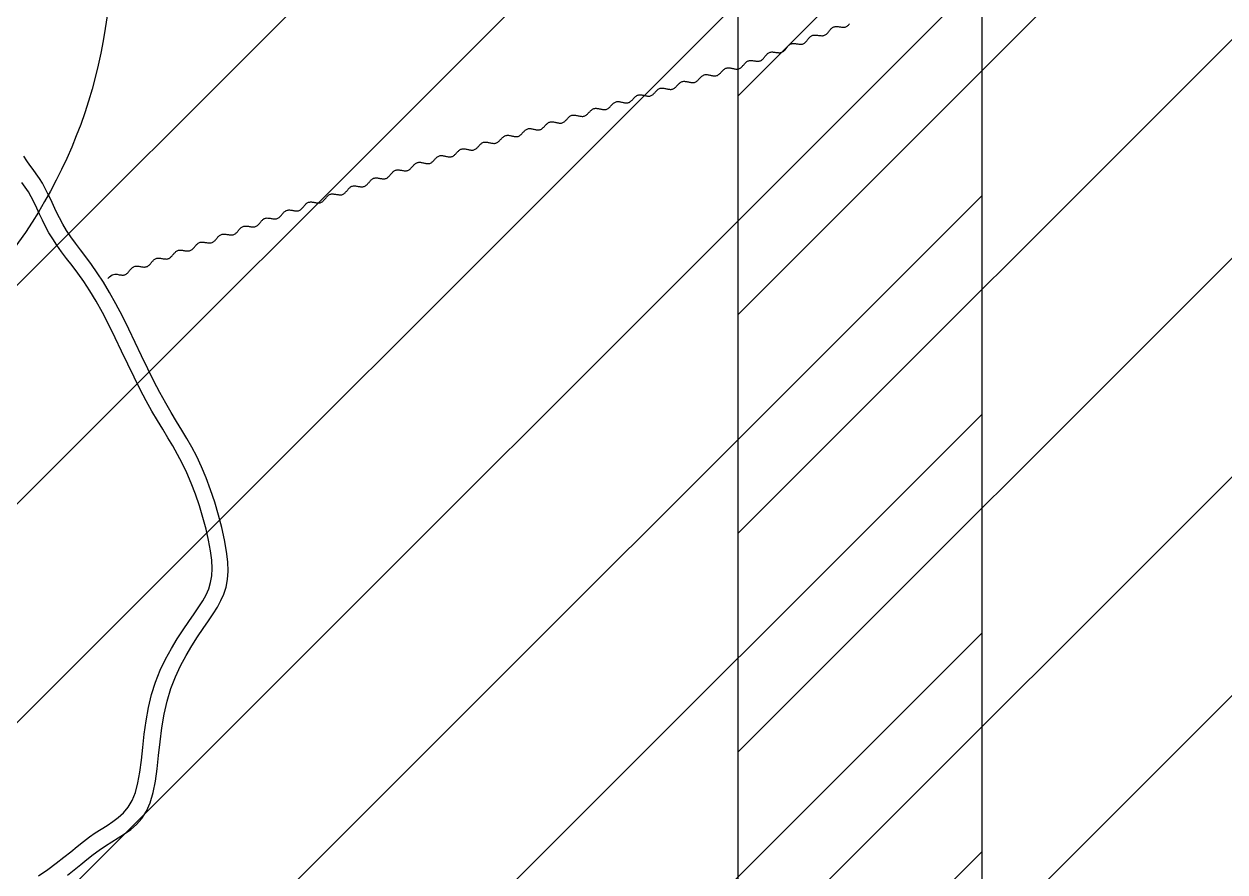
# Model space of a CAD drawing. Header units: metres. Extents: x 511708 to 512549, y 196282 to 196876.
# Drawn here: x 512470.98 to 512480.74, y 196498.23 to 196505.12 of the extents above; entities that cross this region are included whole.
import ezdxf

# ---------------------------------------------------------------- set-up
doc = ezdxf.new("R2010")
doc.units = ezdxf.units.M
doc.header["$MEASUREMENT"] = 0
doc.layers.get('0').update_dxf_attribs({"linetype": 'CONTINUOUS'})

msp = doc.modelspace()

# ---------------------------------------------------------------- hatches: boundary and pattern name
at = {"ltscale": 30}
h = msp.add_hatch(dxfattribs=at)
h.set_pattern_fill('LINE', color=2, scale=0.396, angle=45, style=0)
h.set_pattern_definition([(45, (510696.8274, 194380.4005), (-0.88904536, 0.88904536), [])])
edge = h.paths.add_edge_path(flags=16)
edge.add_arc((512467.6077, 196505.7065), 4.0759, 0, 360)
h.paths.add_polyline_path([(512456.4569, 196515.6696), (512478.7585, 196515.6696), (512478.7585, 196495.7434), (512456.4569, 196495.7434)])
h = msp.add_hatch(dxfattribs=at)
h.set_pattern_fill('LINE', color=2, scale=0.396, angle=45, style=0)
h.set_pattern_definition([(45, (510717.149, 194380.4005), (-0.88904536, 0.88904536), [])])
edge = h.paths.add_edge_path(flags=16)
edge.add_arc((512487.9294, 196505.7065), 4.0759, 0, 360)
h.paths.add_polyline_path([(512476.7785, 196515.6696), (512499.0802, 196515.6696), (512499.0802, 196495.7434), (512476.7785, 196495.7434)])

# ---------------------------------------------------------------- linework, layer by layer
at = {"color": 5, "linetype": 'Continuous', "lineweight": -3}
for points in [[(512456.4569, 196515.6696), (512478.7585, 196515.6696), (512478.7585, 196495.7434), (512456.4569, 196495.7434)], [(512476.7785, 196515.6696), (512499.0802, 196515.6696), (512499.0802, 196495.7434), (512476.7785, 196495.7434)]]:
    msp.add_lwpolyline(points, close=True, dxfattribs=at)
at = {"color": 42, "lineweight": -3, "ltscale": 30}
msp.add_lwpolyline([(512471.6575, 196503.0517), (512471.6702, 196503.0653), (512471.6821, 196503.0752), (512471.6935, 196503.0817), (512471.7041, 196503.0856), (512471.7142, 196503.0873), (512471.7238, 196503.0874), (512471.7328, 196503.0865), (512471.7414, 196503.0851), (512471.7496, 196503.0837), (512471.7574, 196503.0825), (512471.7648, 196503.0815), (512471.7718, 196503.0809), (512471.7784, 196503.0807), (512471.7847, 196503.081), (512471.7907, 196503.082), (512471.7964, 196503.0836), (512471.8018, 196503.0861), (512471.8069, 196503.0892), (512471.8118, 196503.0929), (512471.8165, 196503.0971), (512471.8211, 196503.1017), (512471.8256, 196503.1066), (512471.83, 196503.1118), (512471.8343, 196503.117), (512471.8387, 196503.1222), (512471.8431, 196503.1273), (512471.8475, 196503.1322), (512471.8521, 196503.1368), (512471.8568, 196503.141), (512471.8617, 196503.1447), (512471.8669, 196503.1479), (512471.8722, 196503.1503), (512471.8779, 196503.1519), (512471.8838, 196503.1529), (512471.89, 196503.1533), (512471.8963, 196503.1531), (512471.9028, 196503.1526), (512471.9094, 196503.1517), (512471.916, 196503.1507), (512471.9227, 196503.1496), (512471.9294, 196503.1484), (512471.9361, 196503.1474), (512471.9427, 196503.1466), (512471.9491, 196503.146), (512471.9555, 196503.1459), (512471.9616, 196503.1462), (512471.9675, 196503.1472), (512471.9732, 196503.1489), (512471.9786, 196503.1513), (512471.9837, 196503.1544), (512471.9886, 196503.1581), (512471.9934, 196503.1623), (512471.9979, 196503.1669), (512472.0024, 196503.1719), (512472.0068, 196503.177), (512472.0111, 196503.1822), (512472.0155, 196503.1874), (512472.0199, 196503.1925), (512472.0244, 196503.1974), (512472.0289, 196503.202), (512472.0336, 196503.2062), (512472.0386, 196503.21), (512472.0437, 196503.2131), (512472.0491, 196503.2155), (512472.0547, 196503.2172), (512472.0607, 196503.2181), (512472.0668, 196503.2185), (512472.0731, 196503.2183), (512472.0796, 196503.2178), (512472.0862, 196503.217), (512472.0929, 196503.2159), (512472.0996, 196503.2148), (512472.1062, 196503.2137), (512472.1129, 196503.2126), (512472.1195, 196503.2118), (512472.126, 196503.2112), (512472.1323, 196503.2111), (512472.1384, 196503.2115), (512472.1444, 196503.2124), (512472.15, 196503.2141), (512472.1554, 196503.2165), (512472.1605, 196503.2196), (512472.1654, 196503.2233), (512472.1702, 196503.2275), (512472.1747, 196503.2322), (512472.1792, 196503.2371), (512472.1836, 196503.2422), (512472.188, 196503.2474), (512472.1923, 196503.2526), (512472.1967, 196503.2577), (512472.2012, 196503.2626), (512472.2057, 196503.2672), (512472.2105, 196503.2715), (512472.2154, 196503.2752), (512472.2205, 196503.2783), (512472.2259, 196503.2807), (512472.2316, 196503.2824), (512472.2375, 196503.2833), (512472.2436, 196503.2837), (512472.25, 196503.2836), (512472.2564, 196503.283), (512472.263, 196503.2822), (512472.2697, 196503.2811), (512472.2764, 196503.28), (512472.2831, 196503.2789), (512472.2897, 196503.2778), (512472.2963, 196503.277), (512472.3028, 196503.2765), (512472.3091, 196503.2763), (512472.3153, 196503.2767), (512472.3212, 196503.2776), (512472.3269, 196503.2793), (512472.3322, 196503.2817), (512472.3374, 196503.2848), (512472.3423, 196503.2886), (512472.347, 196503.2928), (512472.3516, 196503.2974), (512472.356, 196503.3023), (512472.3604, 196503.3074), (512472.3648, 196503.3126), (512472.3691, 196503.3178), (512472.3735, 196503.3229), (512472.378, 196503.3279), (512472.3826, 196503.3325), (512472.3873, 196503.3367), (512472.3922, 196503.3404), (512472.3973, 196503.3435), (512472.4027, 196503.3459), (512472.4084, 196503.3476), (512472.4143, 196503.3485), (512472.4204, 196503.3489), (512472.4268, 196503.3488), (512472.4333, 196503.3482), (512472.4398, 196503.3474), (512472.4465, 196503.3464), (512472.4532, 196503.3452), (512472.4599, 196503.3441), (512472.4665, 196503.3431), (512472.4731, 196503.3422), (512472.4796, 196503.3417), (512472.4859, 196503.3415), (512472.4921, 196503.3419), (512472.498, 196503.3429), (512472.5037, 196503.3445), (512472.5091, 196503.3469), (512472.5142, 196503.3501), (512472.5191, 196503.3538), (512472.5238, 196503.358), (512472.5284, 196503.3626), (512472.5329, 196503.3675), (512472.5372, 196503.3726), (512472.5416, 196503.3778), (512472.546, 196503.383), (512472.5503, 196503.3882), (512472.5548, 196503.3931), (512472.5594, 196503.3977), (512472.5641, 196503.4019), (512472.569, 196503.4056), (512472.5741, 196503.4087), (512472.5795, 196503.4112), (512472.5852, 196503.4128), (512472.5911, 196503.4138), (512472.5973, 196503.4141), (512472.6036, 196503.414), (512472.6101, 196503.4134), (512472.6167, 196503.4126), (512472.6233, 196503.4116), (512472.63, 196503.4104), (512472.6367, 196503.4093), (512472.6434, 196503.4083), (512472.65, 196503.4074), (512472.6564, 196503.4069), (512472.6628, 196503.4068), (512472.6689, 196503.4071), (512472.6748, 196503.4081), (512472.6805, 196503.4097), (512472.6859, 196503.4121), (512472.691, 196503.4153), (512472.6959, 196503.419), (512472.7006, 196503.4232), (512472.7052, 196503.4278), (512472.7097, 196503.4327), (512472.7141, 196503.4378), (512472.7184, 196503.443), (512472.7228, 196503.4483), (512472.7272, 196503.4534), (512472.7316, 196503.4583), (512472.7362, 196503.4629), (512472.7409, 196503.4671), (512472.7458, 196503.4708), (512472.751, 196503.4739), (512472.7564, 196503.4764), (512472.762, 196503.478), (512472.7679, 196503.479), (512472.7741, 196503.4793), (512472.7804, 196503.4792), (512472.7869, 196503.4787), (512472.7935, 196503.4778), (512472.8001, 196503.4768), (512472.8068, 196503.4757), (512472.8135, 196503.4745), (512472.8202, 196503.4735), (512472.8268, 196503.4726), (512472.8333, 196503.4721), (512472.8396, 196503.472), (512472.8457, 196503.4723), (512472.8517, 196503.4733), (512472.8573, 196503.4749), (512472.8627, 196503.4774), (512472.8678, 196503.4805), (512472.8727, 196503.4842), (512472.8775, 196503.4884), (512472.882, 196503.493), (512472.8865, 196503.4979), (512472.8909, 196503.5031), (512472.8952, 196503.5083), (512472.8996, 196503.5135), (512472.904, 196503.5186), (512472.9085, 196503.5235), (512472.913, 196503.5281), (512472.9178, 196503.5323), (512472.9227, 196503.536), (512472.9278, 196503.5392), (512472.9332, 196503.5416), (512472.9388, 196503.5432), (512472.9448, 196503.5442), (512472.9509, 196503.5446), (512472.9572, 196503.5444), (512472.9637, 196503.5439), (512472.9703, 196503.543), (512472.977, 196503.542), (512472.9837, 196503.5409), (512472.9904, 196503.5397), (512472.997, 196503.5387), (512473.0036, 196503.5379), (512473.0101, 196503.5373), (512473.0164, 196503.5372), (512473.0225, 196503.5375), (512473.0285, 196503.5385), (512473.0341, 196503.5402), (512473.0395, 196503.5426), (512473.0447, 196503.5457), (512473.0496, 196503.5494), (512473.0543, 196503.5536), (512473.0589, 196503.5582), (512473.0633, 196503.5632), (512473.0677, 196503.5683), (512473.0721, 196503.5735), (512473.0764, 196503.5787), (512473.0808, 196503.5838), (512473.0853, 196503.5887), (512473.0899, 196503.5933), (512473.0946, 196503.5975), (512473.0995, 196503.6013), (512473.1046, 196503.6044), (512473.11, 196503.6068), (512473.1157, 196503.6085), (512473.1216, 196503.6094), (512473.1277, 196503.6098), (512473.1341, 196503.6096), (512473.1405, 196503.6091), (512473.1471, 196503.6083), (512473.1538, 196503.6072), (512473.1605, 196503.6061), (512473.1672, 196503.605), (512473.1738, 196503.6039), (512473.1804, 196503.6031), (512473.1869, 196503.6025), (512473.1932, 196503.6024), (512473.1994, 196503.6028), (512473.2053, 196503.6037), (512473.211, 196503.6054), (512473.2163, 196503.6078), (512473.2215, 196503.6109), (512473.2264, 196503.6146), (512473.2311, 196503.6188), (512473.2357, 196503.6235), (512473.2401, 196503.6284), (512473.2445, 196503.6335), (512473.2489, 196503.6387), (512473.2532, 196503.6439), (512473.2576, 196503.649), (512473.2621, 196503.6539), (512473.2667, 196503.6585), (512473.2714, 196503.6628), (512473.2763, 196503.6665), (512473.2814, 196503.6696), (512473.2868, 196503.672), (512473.2925, 196503.6737), (512473.2984, 196503.6746), (512473.3046, 196503.675), (512473.3109, 196503.6748), (512473.3174, 196503.6743), (512473.3239, 196503.6735), (512473.3306, 196503.6724), (512473.3373, 196503.6713), (512473.344, 196503.6702), (512473.3507, 196503.6691), (512473.3572, 196503.6683), (512473.3637, 196503.6678), (512473.37, 196503.6676), (512473.3762, 196503.668), (512473.3821, 196503.6689), (512473.3878, 196503.6706), (512473.3932, 196503.673), (512473.3983, 196503.6761), (512473.4032, 196503.6798), (512473.4079, 196503.6841), (512473.4125, 196503.6887), (512473.417, 196503.6936), (512473.4214, 196503.6987), (512473.4257, 196503.7039), (512473.4301, 196503.7091), (512473.4345, 196503.7142), (512473.4389, 196503.7191), (512473.4435, 196503.7238), (512473.4482, 196503.728), (512473.4531, 196503.7317), (512473.4583, 196503.7348), (512473.4636, 196503.7372), (512473.4693, 196503.7389), (512473.4752, 196503.7398), (512473.4814, 196503.7402), (512473.4877, 196503.7401), (512473.4942, 196503.7395), (512473.5008, 196503.7387), (512473.5074, 196503.7377), (512473.5141, 196503.7365), (512473.5208, 196503.7354), (512473.5275, 196503.7343), (512473.5341, 196503.7335), (512473.5405, 196503.733), (512473.5469, 196503.7328), (512473.553, 196503.7332), (512473.5589, 196503.7342), (512473.5646, 196503.7358), (512473.57, 196503.7382), (512473.5751, 196503.7413), (512473.58, 196503.7451), (512473.5847, 196503.7493), (512473.5893, 196503.7539), (512473.5938, 196503.7588), (512473.5982, 196503.7639), (512473.6025, 196503.7691), (512473.6069, 196503.7743), (512473.6113, 196503.7795), (512473.6157, 196503.7844), (512473.6203, 196503.789), (512473.625, 196503.7932), (512473.6299, 196503.7969), (512473.6351, 196503.8), (512473.6405, 196503.8024), (512473.6461, 196503.8041), (512473.6521, 196503.8051), (512473.6582, 196503.8054), (512473.6645, 196503.8053), (512473.671, 196503.8047), (512473.6776, 196503.8039), (512473.6842, 196503.8029), (512473.6909, 196503.8017), (512473.6976, 196503.8006), (512473.7043, 196503.7996), (512473.7109, 196503.7987), (512473.7174, 196503.7982), (512473.7237, 196503.7981), (512473.7298, 196503.7984), (512473.7358, 196503.7994), (512473.7414, 196503.801), (512473.7468, 196503.8034), (512473.7519, 196503.8066), (512473.7568, 196503.8103), (512473.7616, 196503.8145), (512473.7661, 196503.8191), (512473.7706, 196503.824), (512473.775, 196503.8291), (512473.7794, 196503.8343), (512473.7837, 196503.8396), (512473.7881, 196503.8447), (512473.7926, 196503.8496), (512473.7971, 196503.8542), (512473.8019, 196503.8584), (512473.8068, 196503.8621), (512473.8119, 196503.8652), (512473.8173, 196503.8677), (512473.8229, 196503.8693), (512473.8289, 196503.8703), (512473.835, 196503.8706), (512473.8413, 196503.8705), (512473.8478, 196503.87), (512473.8544, 196503.8691), (512473.8611, 196503.8681), (512473.8678, 196503.867), (512473.8745, 196503.8658), (512473.8811, 196503.8648), (512473.8877, 196503.8639), (512473.8942, 196503.8634), (512473.9005, 196503.8633), (512473.9067, 196503.8636), (512473.9126, 196503.8646), (512473.9182, 196503.8662), (512473.9236, 196503.8687), (512473.9288, 196503.8718), (512473.9337, 196503.8755), (512473.9384, 196503.8797), (512473.943, 196503.8843), (512473.9474, 196503.8892), (512473.9518, 196503.8943), (512473.9562, 196503.8996), (512473.9605, 196503.9048), (512473.9649, 196503.9099), (512473.9694, 196503.9148), (512473.974, 196503.9194), (512473.9787, 196503.9236), (512473.9836, 196503.9273), (512473.9887, 196503.9305), (512473.9941, 196503.9329), (512473.9998, 196503.9345), (512474.0057, 196503.9355), (512474.0118, 196503.9359), (512474.0182, 196503.9357), (512474.0246, 196503.9352), (512474.0312, 196503.9343), (512474.0379, 196503.9333), (512474.0446, 196503.9322), (512474.0513, 196503.931), (512474.0579, 196503.93), (512474.0645, 196503.9292), (512474.071, 196503.9286), (512474.0773, 196503.9285), (512474.0835, 196503.9288), (512474.0894, 196503.9298), (512474.0951, 196503.9315), (512474.1005, 196503.9339), (512474.1056, 196503.937), (512474.1105, 196503.9407), (512474.1153, 196503.9449), (512474.1199, 196503.9495), (512474.1244, 196503.9543), (512474.1289, 196503.9593), (512474.1334, 196503.9644), (512474.1379, 196503.9695), (512474.1424, 196503.9744), (512474.1471, 196503.9791), (512474.1518, 196503.9835), (512474.1567, 196503.9874), (512474.1618, 196503.9908), (512474.1671, 196503.9937), (512474.1726, 196503.9958), (512474.1783, 196503.9971), (512474.1842, 196503.9977), (512474.1904, 196503.9977), (512474.1966, 196503.9972), (512474.203, 196503.9963), (512474.2095, 196503.9951), (512474.2161, 196503.9937), (512474.2227, 196503.9922), (512474.2293, 196503.9907), (512474.2358, 196503.9893), (512474.2423, 196503.9881), (512474.2487, 196503.9872), (512474.255, 196503.9867), (512474.2611, 196503.9867), (512474.2671, 196503.9873), (512474.2728, 196503.9887), (512474.2783, 196503.9908), (512474.2836, 196503.9936), (512474.2887, 196503.997), (512474.2936, 196504.0009), (512474.2984, 196504.0052), (512474.3031, 196504.0099), (512474.3078, 196504.0147), (512474.3124, 196504.0196), (512474.317, 196504.0246), (512474.3216, 196504.0294), (512474.3264, 196504.034), (512474.3312, 196504.0384), (512474.3361, 196504.0423), (512474.3412, 196504.0457), (512474.3465, 196504.0485), (512474.3519, 196504.0506), (512474.3577, 196504.0519), (512474.3636, 196504.0526), (512474.3697, 196504.0526), (512474.376, 196504.0521), (512474.3824, 196504.0512), (512474.3889, 196504.05), (512474.3955, 196504.0486), (512474.4021, 196504.0471), (512474.4087, 196504.0456), (512474.4152, 196504.0442), (512474.4217, 196504.043), (512474.4281, 196504.0421), (512474.4344, 196504.0416), (512474.4405, 196504.0416), (512474.4465, 196504.0422), (512474.4522, 196504.0435), (512474.4577, 196504.0456), (512474.4629, 196504.0484), (512474.468, 196504.0519), (512474.473, 196504.0558), (512474.4778, 196504.0601), (512474.4825, 196504.0647), (512474.4871, 196504.0696), (512474.4918, 196504.0745), (512474.4964, 196504.0794), (512474.501, 196504.0843), (512474.5057, 196504.0889), (512474.5105, 196504.0932), (512474.5155, 196504.0972), (512474.5206, 196504.1006), (512474.5258, 196504.1034), (512474.5313, 196504.1055), (512474.537, 196504.1068), (512474.543, 196504.1074), (512474.5491, 196504.1074), (512474.5554, 196504.107), (512474.5618, 196504.1061), (512474.5683, 196504.1049), (512474.5749, 196504.1034), (512474.5814, 196504.1019), (512474.588, 196504.1004), (512474.5946, 196504.099), (512474.6011, 196504.0978), (512474.6075, 196504.0969), (512474.6138, 196504.0964), (512474.6199, 196504.0965), (512474.6258, 196504.0971), (512474.6316, 196504.0984), (512474.6371, 196504.1005), (512474.6423, 196504.1033), (512474.6474, 196504.1067), (512474.6523, 196504.1107), (512474.6571, 196504.115), (512474.6619, 196504.1196), (512474.6665, 196504.1244), (512474.6711, 196504.1294), (512474.6758, 196504.1343), (512474.6804, 196504.1391), (512474.6851, 196504.1438), (512474.6899, 196504.1481), (512474.6949, 196504.152), (512474.6999, 196504.1554), (512474.7052, 196504.1583), (512474.7107, 196504.1604), (512474.7164, 196504.1617), (512474.7224, 196504.1623), (512474.7285, 196504.1623), (512474.7348, 196504.1618), (512474.7412, 196504.1609), (512474.7477, 196504.1597), (512474.7542, 196504.1583), (512474.7608, 196504.1568), (512474.7674, 196504.1553), (512474.774, 196504.1539), (512474.7805, 196504.1527), (512474.7869, 196504.1518), (512474.7932, 196504.1513), (512474.7993, 196504.1513), (512474.8052, 196504.1519), (512474.811, 196504.1533), (512474.8164, 196504.1554), (512474.8217, 196504.1582), (512474.8268, 196504.1616), (512474.8317, 196504.1655), (512474.8365, 196504.1698), (512474.8412, 196504.1745), (512474.8459, 196504.1793), (512474.8505, 196504.1842), (512474.8551, 196504.1892), (512474.8598, 196504.194), (512474.8645, 196504.1986), (512474.8693, 196504.203), (512474.8742, 196504.2069), (512474.8793, 196504.2103), (512474.8846, 196504.2131), (512474.8901, 196504.2152), (512474.8958, 196504.2165), (512474.9017, 196504.2172), (512474.9079, 196504.2172), (512474.9142, 196504.2167), (512474.9206, 196504.2158), (512474.9271, 196504.2146), (512474.9336, 196504.2132), (512474.9402, 196504.2117), (512474.9468, 196504.2102), (512474.9534, 196504.2088), (512474.9599, 196504.2076), (512474.9663, 196504.2067), (512474.9725, 196504.2062), (512474.9787, 196504.2062), (512474.9846, 196504.2068), (512474.9903, 196504.2081), (512474.9958, 196504.2102), (512475.0011, 196504.213), (512475.0062, 196504.2165), (512475.0111, 196504.2204), (512475.0159, 196504.2247), (512475.0206, 196504.2293), (512475.0253, 196504.2342), (512475.0299, 196504.2391), (512475.0345, 196504.244), (512475.0392, 196504.2489), (512475.0439, 196504.2535), (512475.0487, 196504.2578), (512475.0536, 196504.2618), (512475.0587, 196504.2652), (512475.064, 196504.268), (512475.0695, 196504.2701), (512475.0752, 196504.2714), (512475.0811, 196504.272), (512475.0873, 196504.272), (512475.0935, 196504.2715), (512475.0999, 196504.2707), (512475.1064, 196504.2695), (512475.113, 196504.268), (512475.1196, 196504.2665), (512475.1262, 196504.265), (512475.1327, 196504.2636), (512475.1392, 196504.2624), (512475.1456, 196504.2615), (512475.1519, 196504.261), (512475.158, 196504.2611), (512475.164, 196504.2617), (512475.1697, 196504.263), (512475.1752, 196504.2651), (512475.1805, 196504.2679), (512475.1856, 196504.2713), (512475.1905, 196504.2752), (512475.1953, 196504.2796), (512475.2, 196504.2842), (512475.2047, 196504.289), (512475.2093, 196504.294), (512475.2139, 196504.2989), (512475.2185, 196504.3037), (512475.2233, 196504.3084), (512475.2281, 196504.3127), (512475.233, 196504.3166), (512475.2381, 196504.32), (512475.2434, 196504.3228), (512475.2488, 196504.325), (512475.2546, 196504.3263), (512475.2605, 196504.3269), (512475.2666, 196504.3269), (512475.2729, 196504.3264), (512475.2793, 196504.3255), (512475.2858, 196504.3243), (512475.2924, 196504.3229), (512475.299, 196504.3214), (512475.3056, 196504.3199), (512475.3121, 196504.3185), (512475.3186, 196504.3173), (512475.325, 196504.3164), (512475.3313, 196504.3159), (512475.3374, 196504.3159), (512475.3434, 196504.3165), (512475.3491, 196504.3179), (512475.3546, 196504.32), (512475.3598, 196504.3228), (512475.3649, 196504.3262), (512475.3699, 196504.3301), (512475.3747, 196504.3344), (512475.3794, 196504.3391), (512475.384, 196504.3439), (512475.3887, 196504.3488), (512475.3933, 196504.3538), (512475.3979, 196504.3586), (512475.4026, 196504.3632), (512475.4074, 196504.3676), (512475.4124, 196504.3715), (512475.4175, 196504.3749), (512475.4227, 196504.3777), (512475.4282, 196504.3798), (512475.4339, 196504.3811), (512475.4399, 196504.3818), (512475.446, 196504.3818), (512475.4523, 196504.3813), (512475.4587, 196504.3804), (512475.4652, 196504.3792), (512475.4718, 196504.3778), (512475.4783, 196504.3763), (512475.4849, 196504.3748), (512475.4915, 196504.3734), (512475.498, 196504.3722), (512475.5044, 196504.3713), (512475.5107, 196504.3708), (512475.5168, 196504.3708), (512475.5227, 196504.3714), (512475.5285, 196504.3727), (512475.534, 196504.3748), (512475.5392, 196504.3776), (512475.5443, 196504.3811), (512475.5492, 196504.385), (512475.554, 196504.3893), (512475.5588, 196504.3939), (512475.5634, 196504.3988), (512475.568, 196504.4037), (512475.5727, 196504.4086), (512475.5773, 196504.4135), (512475.582, 196504.4181), (512475.5868, 196504.4224), (512475.5918, 196504.4264), (512475.5968, 196504.4298), (512475.6021, 196504.4326), (512475.6076, 196504.4347), (512475.6133, 196504.436), (512475.6193, 196504.4366), (512475.6254, 196504.4366), (512475.6317, 196504.4361), (512475.6381, 196504.4353), (512475.6446, 196504.434), (512475.6511, 196504.4326), (512475.6577, 196504.4311), (512475.6643, 196504.4296), (512475.6709, 196504.4282), (512475.6774, 196504.427), (512475.6838, 196504.4261), (512475.6901, 196504.4256), (512475.6962, 196504.4256), (512475.7021, 196504.4263), (512475.7079, 196504.4276), (512475.7133, 196504.4297), (512475.7186, 196504.4325), (512475.7237, 196504.4359), (512475.7286, 196504.4398), (512475.7334, 196504.4442), (512475.7381, 196504.4488), (512475.7428, 196504.4536), (512475.7474, 196504.4586), (512475.752, 196504.4635), (512475.7567, 196504.4683), (512475.7614, 196504.473), (512475.7662, 196504.4773), (512475.7711, 196504.4812), (512475.7762, 196504.4846), (512475.7815, 196504.4874), (512475.787, 196504.4896), (512475.7927, 196504.4909), (512475.7986, 196504.4915), (512475.8048, 196504.4915), (512475.8111, 196504.491), (512475.8175, 196504.4901), (512475.824, 196504.4889), (512475.8305, 196504.4875), (512475.8371, 196504.486), (512475.8437, 196504.4845), (512475.8503, 196504.4831), (512475.8568, 196504.4819), (512475.8632, 196504.481), (512475.8694, 196504.4805), (512475.8756, 196504.4805), (512475.8815, 196504.4811), (512475.8872, 196504.4825), (512475.8927, 196504.4846), (512475.898, 196504.4874), (512475.9031, 196504.4908), (512475.908, 196504.4947), (512475.9128, 196504.499), (512475.9175, 196504.5037), (512475.9222, 196504.5085), (512475.9268, 196504.5134), (512475.9314, 196504.5184), (512475.9361, 196504.5232), (512475.9408, 196504.5278), (512475.9456, 196504.5322), (512475.9505, 196504.5361), (512475.9556, 196504.5395), (512475.9609, 196504.5423), (512475.9664, 196504.5444), (512475.9721, 196504.5457), (512475.978, 196504.5464), (512475.9842, 196504.5464), (512475.9904, 196504.5459), (512475.9968, 196504.545), (512476.0033, 196504.5438), (512476.0099, 196504.5424), (512476.0165, 196504.5409), (512476.0231, 196504.5394), (512476.0296, 196504.538), (512476.0361, 196504.5368), (512476.0425, 196504.5359), (512476.0488, 196504.5354), (512476.0549, 196504.5354), (512476.0609, 196504.536), (512476.0666, 196504.5373), (512476.0721, 196504.5394), (512476.0774, 196504.5422), (512476.0825, 196504.5457), (512476.0874, 196504.5496), (512476.0922, 196504.5539), (512476.0969, 196504.5585), (512476.1016, 196504.5634), (512476.1062, 196504.5683), (512476.1108, 196504.5732), (512476.1154, 196504.5781), (512476.1202, 196504.5827), (512476.125, 196504.587), (512476.1299, 196504.591), (512476.135, 196504.5944), (512476.1403, 196504.5972), (512476.1457, 196504.5993), (512476.1515, 196504.6006), (512476.1574, 196504.6012), (512476.1635, 196504.6012), (512476.1698, 196504.6007), (512476.1762, 196504.5998), (512476.1827, 196504.5986), (512476.1893, 196504.5972), (512476.1959, 196504.5957), (512476.2025, 196504.5942), (512476.209, 196504.5928), (512476.2155, 196504.5916), (512476.2219, 196504.5907), (512476.2282, 196504.5902), (512476.2343, 196504.5902), (512476.2403, 196504.5909), (512476.246, 196504.5922), (512476.2515, 196504.5943), (512476.2567, 196504.5971), (512476.2618, 196504.6005), (512476.2668, 196504.6044), (512476.2716, 196504.6088), (512476.2763, 196504.6134), (512476.2809, 196504.6182), (512476.2856, 196504.6232), (512476.2902, 196504.6281), (512476.2948, 196504.6329), (512476.2995, 196504.6376), (512476.3043, 196504.6419), (512476.3093, 196504.6458), (512476.3144, 196504.6492), (512476.3196, 196504.652), (512476.3251, 196504.6541), (512476.3308, 196504.6555), (512476.3368, 196504.6561), (512476.3429, 196504.6561), (512476.3492, 196504.6556), (512476.3556, 196504.6547), (512476.3621, 196504.6535), (512476.3687, 196504.6521), (512476.3752, 196504.6506), (512476.3818, 196504.6491), (512476.3884, 196504.6477), (512476.3949, 196504.6465), (512476.4013, 196504.6456), (512476.4076, 196504.6451), (512476.4137, 196504.6451), (512476.4196, 196504.6457), (512476.4254, 196504.6471), (512476.4309, 196504.6492), (512476.4361, 196504.652), (512476.4412, 196504.6554), (512476.4461, 196504.6593), (512476.4509, 196504.6636), (512476.4557, 196504.6683), (512476.4603, 196504.6731), (512476.4649, 196504.678), (512476.4696, 196504.683), (512476.4742, 196504.6878), (512476.4789, 196504.6924), (512476.4837, 196504.6968), (512476.4887, 196504.7007), (512476.4937, 196504.7041), (512476.499, 196504.7069), (512476.5045, 196504.709), (512476.5102, 196504.7103), (512476.5162, 196504.711), (512476.5223, 196504.711), (512476.5286, 196504.7105), (512476.535, 196504.7096), (512476.5415, 196504.7084), (512476.548, 196504.707), (512476.5546, 196504.7055), (512476.5612, 196504.704), (512476.5678, 196504.7026), (512476.5743, 196504.7014), (512476.5807, 196504.7005), (512476.587, 196504.7), (512476.5931, 196504.7), (512476.599, 196504.7006), (512476.6048, 196504.7019), (512476.6102, 196504.704), (512476.6155, 196504.7068), (512476.6206, 196504.7103), (512476.6255, 196504.7142), (512476.6303, 196504.7185), (512476.635, 196504.7231), (512476.6397, 196504.728), (512476.6443, 196504.7329), (512476.6489, 196504.7378), (512476.6536, 196504.7427), (512476.6583, 196504.7473), (512476.6631, 196504.7516), (512476.668, 196504.7556), (512476.6731, 196504.759), (512476.6784, 196504.7618), (512476.6839, 196504.7639), (512476.6896, 196504.7652), (512476.6955, 196504.7658), (512476.7017, 196504.7658), (512476.708, 196504.7653), (512476.7144, 196504.7644), (512476.7209, 196504.7632), (512476.7274, 196504.7618), (512476.734, 196504.7603), (512476.7406, 196504.7588), (512476.7472, 196504.7574), (512476.7537, 196504.7562), (512476.7601, 196504.7553), (512476.7663, 196504.7548), (512476.7725, 196504.7548), (512476.7784, 196504.7555), (512476.7841, 196504.7568), (512476.7896, 196504.7589), (512476.7949, 196504.7617), (512476.7999, 196504.7651), (512476.8048, 196504.7691), (512476.8096, 196504.7735), (512476.8142, 196504.7782), (512476.8187, 196504.7831), (512476.8231, 196504.7882), (512476.8275, 196504.7934), (512476.8319, 196504.7984), (512476.8363, 196504.8033), (512476.8408, 196504.808), (512476.8454, 196504.8122), (512476.8502, 196504.816), (512476.8552, 196504.8192), (512476.8605, 196504.8218), (512476.8661, 196504.8235), (512476.8719, 196504.8246), (512476.878, 196504.8251), (512476.8843, 196504.8252), (512476.8907, 196504.8248), (512476.8973, 196504.8241), (512476.9039, 196504.8233), (512476.9106, 196504.8223), (512476.9173, 196504.8213), (512476.9239, 196504.8205), (512476.9304, 196504.8198), (512476.9369, 196504.8194), (512476.9432, 196504.8194), (512476.9492, 196504.82), (512476.9551, 196504.8211), (512476.9607, 196504.8228), (512476.966, 196504.8254), (512476.971, 196504.8286), (512476.9757, 196504.8324), (512476.9803, 196504.8367), (512476.9847, 196504.8414), (512476.989, 196504.8464), (512476.9933, 196504.8515), (512476.9975, 196504.8568), (512477.0017, 196504.8621), (512477.0059, 196504.8673), (512477.0102, 196504.8723), (512477.0146, 196504.8769), (512477.0192, 196504.8812), (512477.024, 196504.8851), (512477.029, 196504.8883), (512477.0343, 196504.8908), (512477.0398, 196504.8926), (512477.0457, 196504.8937), (512477.0518, 196504.8942), (512477.0581, 196504.8942), (512477.0645, 196504.8938), (512477.0711, 196504.8932), (512477.0777, 196504.8923), (512477.0844, 196504.8913), (512477.091, 196504.8904), (512477.0977, 196504.8895), (512477.1042, 196504.8889), (512477.1106, 196504.8885), (512477.1169, 196504.8885), (512477.123, 196504.889), (512477.1289, 196504.8901), (512477.1344, 196504.8919), (512477.1397, 196504.8944), (512477.1447, 196504.8976), (512477.1495, 196504.9014), (512477.1541, 196504.9057), (512477.1585, 196504.9104), (512477.1628, 196504.9154), (512477.1671, 196504.9206), (512477.1712, 196504.9259), (512477.1754, 196504.9311), (512477.1797, 196504.9363), (512477.184, 196504.9413), (512477.1884, 196504.946), (512477.193, 196504.9503), (512477.1978, 196504.9541), (512477.2028, 196504.9573), (512477.208, 196504.9599), (512477.2136, 196504.9616), (512477.2195, 196504.9627), (512477.2256, 196504.9632), (512477.2318, 196504.9633), (512477.2383, 196504.9629), (512477.2448, 196504.9622), (512477.2515, 196504.9614), (512477.2581, 196504.9604), (512477.2648, 196504.9594), (512477.2714, 196504.9586), (512477.278, 196504.9579), (512477.2844, 196504.9575), (512477.2907, 196504.9575), (512477.2968, 196504.9581), (512477.3026, 196504.9592), (512477.3082, 196504.9609), (512477.3135, 196504.9635), (512477.3185, 196504.9667), (512477.3233, 196504.9705), (512477.3279, 196504.9748), (512477.3323, 196504.9795), (512477.3366, 196504.9845), (512477.3408, 196504.9896), (512477.345, 196504.9949), (512477.3492, 196505.0002), (512477.3534, 196505.0054), (512477.3577, 196505.0104), (512477.3622, 196505.015), (512477.3668, 196505.0193), (512477.3715, 196505.0231), (512477.3765, 196505.0264), (512477.3818, 196505.0289), (512477.3874, 196505.0307), (512477.3932, 196505.0318), (512477.3993, 196505.0323), (512477.4056, 196505.0323), (512477.4121, 196505.0319), (512477.4186, 196505.0313), (512477.4252, 196505.0304), (512477.4319, 196505.0294), (512477.4386, 196505.0285), (512477.4452, 196505.0276), (512477.4518, 196505.027), (512477.4582, 196505.0266), (512477.4645, 196505.0266), (512477.4706, 196505.0271), (512477.4764, 196505.0282), (512477.482, 196505.03), (512477.4873, 196505.0325), (512477.4923, 196505.0357), (512477.4971, 196505.0395), (512477.5016, 196505.0438), (512477.5061, 196505.0485), (512477.5104, 196505.0535), (512477.5146, 196505.0587), (512477.5188, 196505.064), (512477.523, 196505.0692), (512477.5272, 196505.0744), (512477.5315, 196505.0794), (512477.5359, 196505.0841), (512477.5405, 196505.0884), (512477.5453, 196505.0922), (512477.5503, 196505.0954), (512477.5556, 196505.098), (512477.5612, 196505.0997), (512477.567, 196505.1008), (512477.5731, 196505.1013), (512477.5794, 196505.1014), (512477.5858, 196505.101), (512477.5924, 196505.1003), (512477.599, 196505.0995), (512477.6057, 196505.0985), (512477.6124, 196505.0975), (512477.619, 196505.0967), (512477.6255, 196505.096), (512477.632, 196505.0956), (512477.6383, 196505.0956), (512477.6443, 196505.0962), (512477.6502, 196505.0973), (512477.6558, 196505.099), (512477.6611, 196505.1016), (512477.6661, 196505.1048), (512477.6708, 196505.1086), (512477.6754, 196505.1129), (512477.6798, 196505.1176), (512477.6841, 196505.1226)], dxfattribs=at)
at = {"color": 42, "ltscale": 30}
for points in [[(512471.3294, 196498.2007), (512471.3845, 196498.2451), (512471.4369, 196498.2881), (512471.4876, 196498.3294), (512471.5373, 196498.3687), (512471.5869, 196498.4057), (512471.6374, 196498.4403), (512471.6892, 196498.4725), (512471.7416, 196498.5039), (512471.7933, 196498.5366), (512471.8432, 196498.5726), (512471.8902, 196498.614), (512471.9329, 196498.6626), (512471.9704, 196498.7207), (512472.0013, 196498.7901), (512472.0251, 196498.8723), (512472.0431, 196498.9654), (512472.0573, 196499.067), (512472.0696, 196499.1746), (512472.0818, 196499.2859), (512472.096, 196499.3984), (512472.114, 196499.5096), (512472.1378, 196499.6171), (512472.1687, 196499.7188), (512472.2057, 196499.8144), (512472.2475, 196499.9042), (512472.2925, 196499.9882), (512472.3391, 196500.0665), (512472.386, 196500.1394), (512472.4316, 196500.2068), (512472.4744, 196500.269), (512472.5132, 196500.3264), (512472.5473, 196500.3807), (512472.5763, 196500.4337), (512472.5998, 196500.4874), (512472.6175, 196500.5438), (512472.6289, 196500.6048), (512472.6337, 196500.6723), (512472.6314, 196500.7484), (512472.6218, 196500.8341), (512472.6057, 196500.9279), (512472.5837, 196501.0272), (512472.5569, 196501.1296), (512472.5261, 196501.2328), (512472.4921, 196501.3342), (512472.4557, 196501.4314), (512472.4179, 196501.522), (512472.3793, 196501.6044), (512472.34, 196501.6801), (512472.2997, 196501.7514), (512472.2585, 196501.8207), (512472.2161, 196501.8903), (512472.1723, 196501.9626), (512472.1271, 196502.0398), (512472.0803, 196502.1244), (512472.0319, 196502.2179), (512471.982, 196502.3187), (512471.931, 196502.4242), (512471.8793, 196502.5322), (512471.8271, 196502.64), (512471.7748, 196502.7454), (512471.7228, 196502.8459), (512471.6712, 196502.939), (512471.6205, 196503.0229), (512471.5711, 196503.0983), (512471.5232, 196503.1664), (512471.4773, 196503.2286), (512471.4338, 196503.2861), (512471.3929, 196503.3402), (512471.3552, 196503.3922), (512471.3209, 196503.4433), (512471.2903, 196503.4945), (512471.2629, 196503.5458), (512471.2378, 196503.5965), (512471.2146, 196503.6463), (512471.1924, 196503.6948), (512471.1706, 196503.7413), (512471.1485, 196503.7857), (512471.1253, 196503.8272), (512471.1007, 196503.8658), (512471.075, 196503.9023), (512471.0489, 196503.9377), (512471.023, 196503.9731), (512470.9979, 196504.0095), (512470.9744, 196504.0479)], [(512471.0931, 196498.1959), (512471.1689, 196498.2485), (512471.2373, 196498.2989), (512471.2992, 196498.3469), (512471.356, 196498.3923), (512471.4088, 196498.435), (512471.4587, 196498.4749), (512471.507, 196498.5119), (512471.5548, 196498.5457), (512471.6029, 196498.5767), (512471.6507, 196498.6065), (512471.6973, 196498.6371), (512471.7419, 196498.6705), (512471.7834, 196498.7089), (512471.8209, 196498.7542), (512471.8536, 196498.8084), (512471.8805, 196498.8737), (512471.9011, 196498.9513), (512471.9168, 196499.0396), (512471.9294, 196499.1365), (512471.9409, 196499.2397), (512471.953, 196499.3469), (512471.9676, 196499.4559), (512471.9865, 196499.5645), (512472.0116, 196499.6703), (512472.0441, 196499.7716), (512472.083, 196499.8677), (512472.1266, 196499.9585), (512472.1733, 196500.0438), (512472.2215, 196500.1234), (512472.2694, 196500.1972), (512472.3155, 196500.2649), (512472.3581, 196500.3264), (512472.3959, 196500.3818), (512472.4283, 196500.4328), (512472.4553, 196500.4815), (512472.4765, 196500.53), (512472.492, 196500.5803), (512472.5013, 196500.6344), (512472.5045, 196500.6944), (512472.5012, 196500.7624), (512472.4915, 196500.8397), (512472.4759, 196500.9248), (512472.4551, 196501.0155), (512472.4299, 196501.1094), (512472.4009, 196501.2044), (512472.3689, 196501.2982), (512472.3346, 196501.3886), (512472.2986, 196501.4734), (512472.2617, 196501.551), (512472.2237, 196501.6229), (512472.1846, 196501.6912), (512472.1443, 196501.7583), (512472.1027, 196501.8263), (512472.0596, 196501.8974), (512472.0149, 196501.9737), (512471.9686, 196502.0576), (512471.9206, 196502.1504), (512471.8711, 196502.2505), (512471.8205, 196502.3554), (512471.769, 196502.4627), (512471.717, 196502.5701), (512471.6648, 196502.6751), (512471.6128, 196502.7753), (512471.5612, 196502.8682), (512471.5103, 196502.9522), (512471.4606, 196503.0277), (512471.4124, 196503.096), (512471.3662, 196503.1585), (512471.3223, 196503.2162), (512471.2812, 196503.2705), (512471.2432, 196503.3226), (512471.2087, 196503.3738), (512471.1779, 196503.4249), (512471.1504, 196503.476), (512471.1253, 196503.5265), (512471.102, 196503.5761), (512471.0796, 196503.6243), (512471.0575, 196503.6709), (512471.0349, 196503.7153), (512471.0111, 196503.7572), (512470.9855, 196503.7965), (512470.9587, 196503.8339)]]:
    msp.add_lwpolyline(points, dxfattribs=at)
at = {"color": 5, "ltscale": 30}
msp.add_circle((512467.6077, 196505.7065), 4.0759, dxfattribs=at)

doc.saveas('drawing.dxf')
